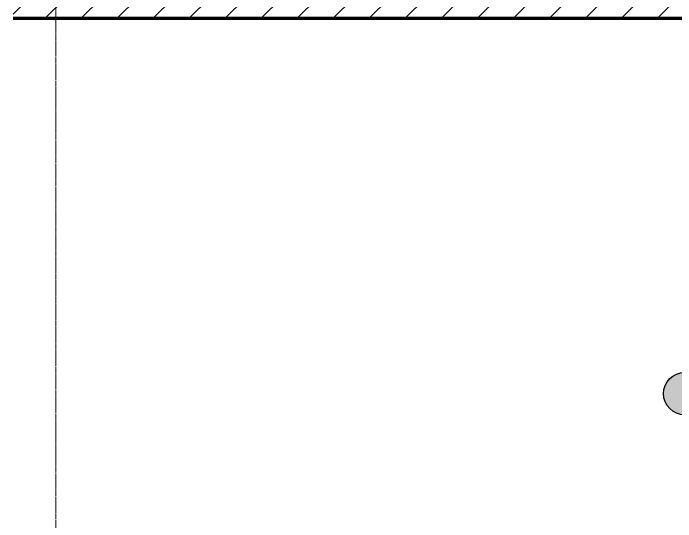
# Model space of a CAD drawing. Header units: millimetres. Extents: x -795739 to -715748, y -34378 to 22353.
# Drawn here: x -790484 to -787362, y 9322 to 11719 of the extents above; entities that cross this region are included whole.
import ezdxf

# ---------------------------------------------------------------- set-up
doc = ezdxf.new("R2010")
doc.units = ezdxf.units.MM
doc.linetypes.add('DPA_Grid _ Level 100', pattern=[10, 5.5, -1.6, 1.3, -1.6])
for name, color, linetype, lineweight in [('A-ROOM-IDEN', 3, 'Continuous', 25), ('A-WALL', 5, 'Continuous', 35), ('A-WALL-PATT', 1, 'Continuous', 9), ('S-GRID', 251, 'Continuous', 9)]:
    doc.layers.add(name, color=color, linetype=linetype, lineweight=lineweight)

# ---------------------------------------------------------------- blocks, each defined once
blk = doc.blocks.new('*U1241')
at = {"layer": 'S-GRID', "linetype": 'DPA_Grid _ Level 100'}
blk.add_line((-11400, -21374.7), (-11400, 16961.2), dxfattribs=at)

msp = doc.modelspace()

# ---------------------------------------------------------------- hatches: boundary and pattern name
at = {"layer": 'A-ROOM-IDEN'}
h = msp.add_hatch(color=256, dxfattribs=at)
edge = h.paths.add_edge_path()
edge.add_arc((-787319.5, 9925.6), 100, 0, 360)
at = {"layer": 'A-WALL-PATT', "lineweight": 9}
h = msp.add_hatch(dxfattribs=at)
h.set_pattern_fill('FP_2', color=256, style=0, pattern_type=2)
h.set_pattern_definition([(45, (0, 0), (-84.852814, 84.852814), [])])
h.paths.add_polyline_path([(-790483.7, 11694), (-785882.4, 11694), (-785882.4, 11894), (-790483.7, 11894), (-790483.7, 11715.7)])

# ---------------------------------------------------------------- linework, layer by layer
at = {"layer": 'A-ROOM-IDEN'}
msp.add_circle((-787319.5, 9925.6), 100, dxfattribs=at)
at = {"layer": 'A-WALL', "color": 7, "lineweight": 70}
msp.add_line((-786082.4, 11694), (-790483.7, 11694), dxfattribs=at)

# ---------------------------------------------------------------- block references
msp.add_blockref('*U1241', (-778882.4, 3579))

doc.saveas('drawing.dxf')
